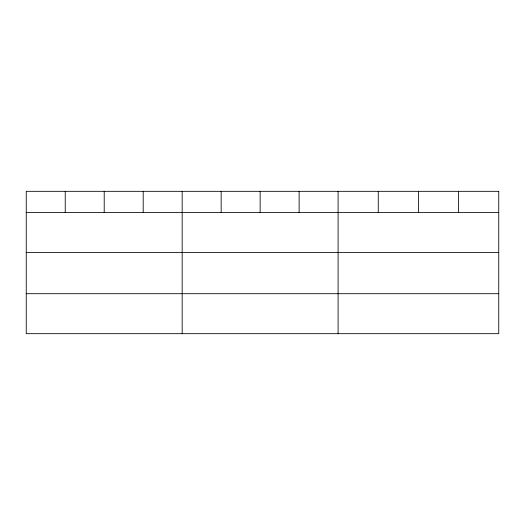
<?xml version="1.0" encoding="UTF-8"?>
<svg xmlns="http://www.w3.org/2000/svg" width="525" height="525" viewBox="0 0 525 525"><rect width="100%" height="100%" fill="white"/><g stroke="black" fill="none" stroke-linecap="round" stroke-linejoin="round"><path stroke-width="0.79" d="M26.25 212.52L498.75 212.52M26.25 252.505L498.75 252.505M26.25 293.698L498.75 293.698M458.587 191.323L458.587 212.52M418.425 191.323L418.425 212.52M378.262 191.323L378.262 212.52M338.1 191.323L338.1 333.677M299.119 191.323L299.119 212.52M260.137 191.323L260.137 212.52M221.156 191.323L221.156 212.52M182.175 191.323L182.175 333.677M143.194 191.323L143.194 212.52M104.213 191.323L104.213 212.52M65.231 191.323L65.231 212.52M498.75 191.323L26.25 191.323L26.25 333.677L498.75 333.677L498.75 191.323"/></g></svg>
